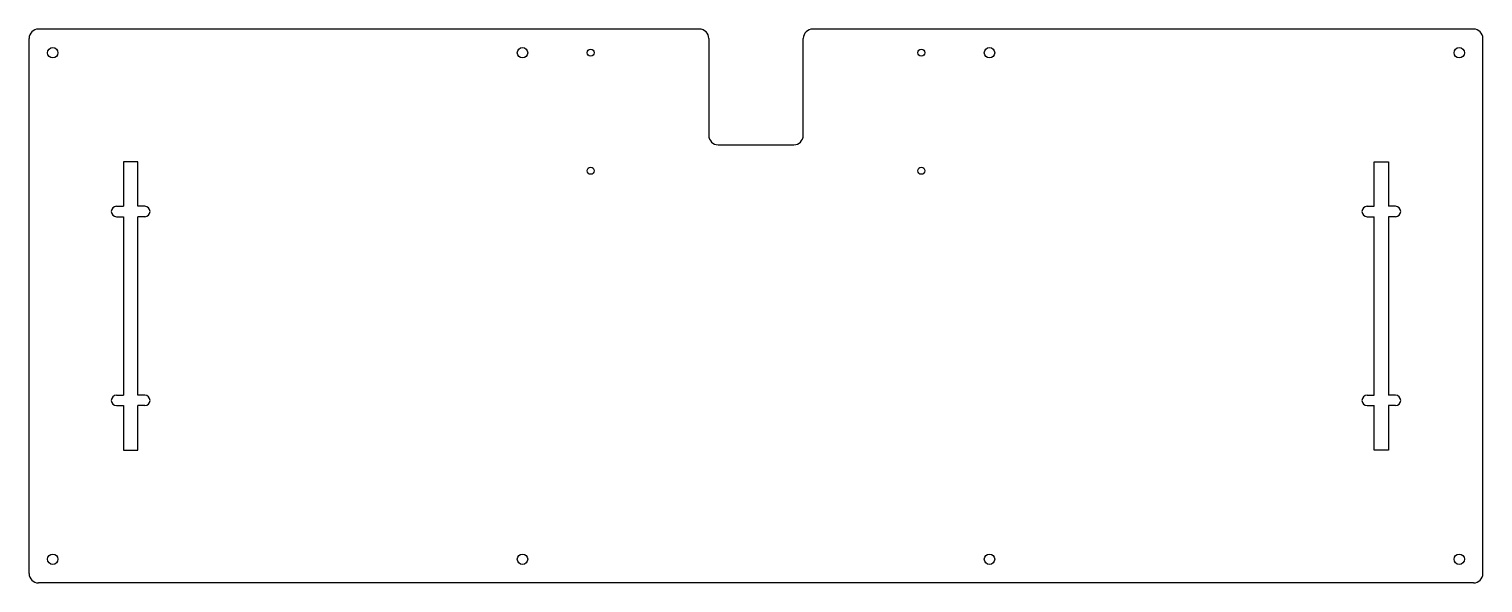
# Model space of a CAD drawing. Header units: millimetres. Extents: x 0 to 308, y 0 to 117.
import ezdxf

# ---------------------------------------------------------------- set-up
doc = ezdxf.new("R2010")
doc.units = ezdxf.units.MM
doc.header["$MEASUREMENT"] = 0
doc.layers.add('VISIBLE', color=7, linetype='Continuous')

msp = doc.modelspace()

# ---------------------------------------------------------------- linework, layer by layer
for p, q in [((141.88, 117.25), (2, 117.25)), ((305.75, 117.25), (165.88, 117.25)), ((143.88, 115.25), (143.88, 94.75)), ((163.88, 94.75), (163.88, 115.25)), ((145.88, 92.75), (161.88, 92.75)), ((23, 89.13), (20, 89.13)), ((20, 89.13), (20, 79.73)), ((23, 79.73), (23, 89.13)), ((284.75, 79.73), (284.75, 89.13)), ((284.75, 89.13), (287.75, 89.13)), ((287.75, 89.13), (287.75, 79.73)), ((18.5, 79.73), (20, 79.73)), ((18.5, 77.53), (20, 77.53)), ((20, 77.53), (20, 39.73)), ((24.5, 79.73), (23, 79.73)), ((23, 39.73), (23, 77.53)), ((24.5, 77.53), (23, 77.53)), ((283.25, 79.73), (284.75, 79.73)), ((283.25, 77.53), (284.75, 77.53)), ((284.75, 39.73), (284.75, 77.53)), ((289.25, 79.73), (287.75, 79.73)), ((287.75, 77.53), (287.75, 39.73)), ((289.25, 77.53), (287.75, 77.53)), ((18.5, 39.73), (20, 39.73)), ((18.5, 37.53), (20, 37.53)), ((20, 37.53), (20, 28.13)), ((24.5, 39.73), (23, 39.73)), ((23, 28.13), (23, 37.53)), ((24.5, 37.53), (23, 37.53)), ((283.25, 39.73), (284.75, 39.73)), ((283.25, 37.53), (284.75, 37.53)), ((284.75, 28.13), (284.75, 37.53)), ((289.25, 39.73), (287.75, 39.73)), ((287.75, 37.53), (287.75, 28.13)), ((289.25, 37.53), (287.75, 37.53)), ((20, 28.13), (23, 28.13)), ((287.75, 28.13), (284.75, 28.13))]:
    msp.add_line(p, q)
for centre, radius in [((5, 112.25), 1.1), ((104.45, 112.25), 1.1), ((118.88, 112.25), 0.75), ((188.88, 112.25), 0.75), ((203.3, 112.25), 1.1), ((302.75, 112.25), 1.1), ((118.88, 87.25), 0.75), ((188.88, 87.25), 0.75), ((5, 5), 1.1), ((104.45, 5), 1.1), ((203.3, 5), 1.1), ((302.75, 5), 1.1)]:
    msp.add_circle(centre, radius)
for centre, radius, start, end in [((2, 115.25), 2, 90, 180), ((141.88, 115.25), 2, 0, 90), ((165.88, 115.25), 2, 90, 180), ((305.75, 115.25), 2, 0, 90), ((145.88, 94.75), 2, 180, 270), ((161.88, 94.75), 2, 270, 0), ((18.5, 78.63), 1.1, 90, 270), ((24.5, 78.63), 1.1, 270, 90), ((283.25, 78.63), 1.1, 90, 270), ((289.25, 78.63), 1.1, 270, 90), ((18.5, 38.63), 1.1, 90, 270), ((24.5, 38.63), 1.1, 270, 90), ((283.25, 38.63), 1.1, 90, 270), ((289.25, 38.63), 1.1, 270, 90)]:
    msp.add_arc(centre, radius, start, end)
at = {"layer": 'VISIBLE'}
for p, q in [((0, 2), (0, 115.25)), ((307.75, 2), (307.75, 115.25)), ((305.75, 0), (2, 0))]:
    msp.add_line(p, q, dxfattribs=at)
for centre, start, end in [((2, 2), 180, 270), ((305.75, 2), 270, 0)]:
    msp.add_arc(centre, 2, start, end, dxfattribs=at)

doc.saveas('drawing.dxf')
